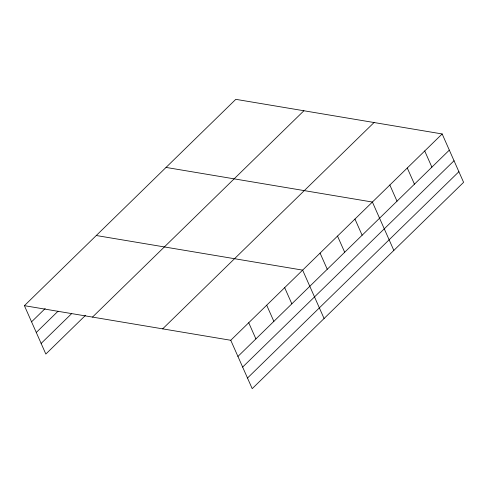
<?xml version="1.0" encoding="UTF-8"?>
<svg xmlns="http://www.w3.org/2000/svg" width="488" height="488" viewBox="0 0 488 488"><rect width="100%" height="100%" fill="white"/><g stroke="black" fill="none" stroke-linecap="round" stroke-linejoin="round"><path stroke-width="0.73" d="M24.4 305.671L235.796 99.338L442.159 133.95L463.6 182.329L252.204 388.661L230.763 340.276L24.4 305.671L45.842 354.05L85.589 315.254M31.567 321.836L45.177 308.55M36.277 332.468L58.054 311.21M41.132 343.424L71.62 313.662M92.5 317.09L303.896 110.758M162.663 328.857L374.058 122.525M230.763 340.276L442.159 133.95M237.93 356.447L449.326 150.121M242.64 367.08L454.035 160.747M247.495 378.029L458.891 171.703M166.036 167.427L372.399 202.038L393.84 250.417M96.276 235.515L302.639 270.126L324.081 318.511M424.719 150.969L431.886 167.14M407.279 167.994L414.446 184.165M389.839 185.013L397.006 201.184M354.959 219.057L362.126 235.228M337.519 236.082L344.687 252.253M320.079 253.101L327.247 269.272M284.669 287.664L291.836 303.835M266.704 305.201L273.866 321.372M248.734 322.739L255.901 338.91"/></g></svg>
